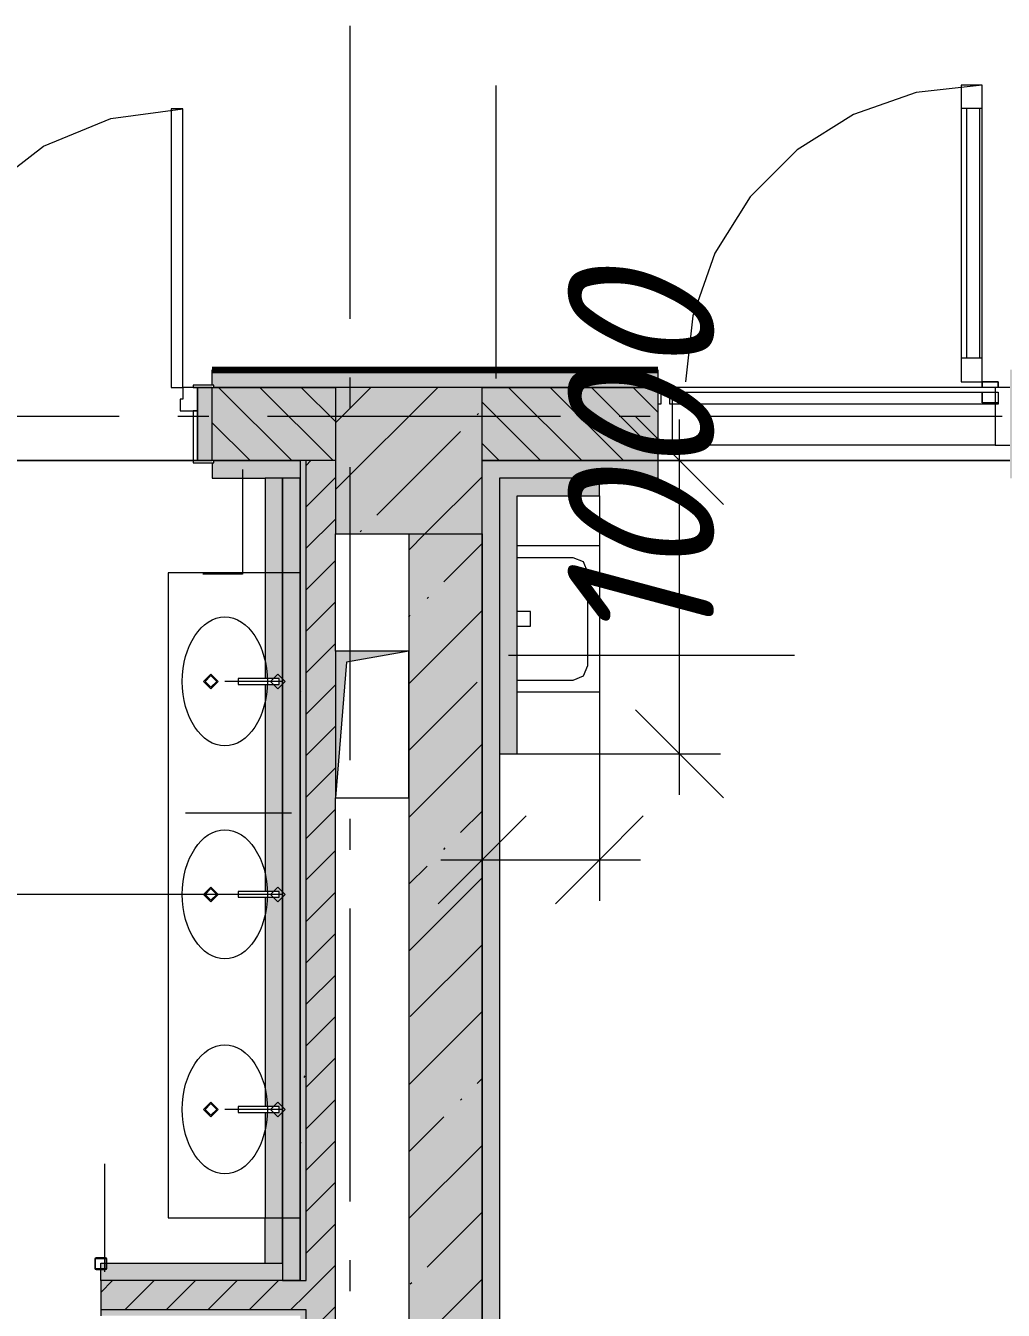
# Model space of a CAD drawing. Header units: millimetres. Extents: x -537608 to 253996, y -217170 to 186033.
# Drawn here: x -352568 to -349234, y -51449 to -47067 of the extents above; entities that cross this region are included whole.
import ezdxf

# ---------------------------------------------------------------- set-up
doc = ezdxf.new("R2010")
doc.units = ezdxf.units.MM
doc.layers.add('16) Лак 1.6м', color=160, linetype='Continuous', lineweight=90)
doc.layers.add('PDF _Геометрия', color=7, linetype='Continuous')
doc.layers.add('PDF _Текст', color=7, linetype='Continuous')
doc.layers.add('PDF _Сплошная заливка', color=7, linetype='Continuous', true_color=0xffffff)
doc.styles.add('PDF ISOCPEUR Italic', font='isocpeui.ttf')

msp = doc.modelspace()

# ---------------------------------------------------------------- hatches: boundary and pattern name
at = {"layer": 'PDF _Сплошная заливка', "true_color": 0xff7d7d, "transparency": 33554559}
h = msp.add_hatch(color=11, dxfattribs=at)
h.paths.add_polyline_path([(-327611.3638, -48300.6672), (-327458.362, -48300.6672), (-327458.362, -48240.6687), (-332323.2166, -48240.6687), (-332323.2166, -48300.6672), (-328111.3659, -48300.6672)], flags=0)
h.paths.add_polyline_path([(-335871.3629, -48300.6672), (-335668.3652, -48300.6672), (-335668.3652, -48240.6687), (-335871.3629, -48240.6687)], flags=0)
h.paths.add_polyline_path([(-334968.3622, -48300.6672), (-334083.2137, -48300.6672), (-334083.2137, -48240.6687), (-334968.3622, -48240.6687)], flags=0)
h.paths.add_polyline_path([(-340241.3696, -48300.6672), (-336571.3659, -48300.6672), (-336571.3659, -48240.6687), (-340241.3696, -48240.6687)], flags=0)
h.paths.add_polyline_path([(-343207.736, -48300.6672), (-342001.3667, -48300.6672), (-342001.3667, -48240.6687), (-349211.37, -48240.6687), (-349211.37, -48300.6672), (-344883.6905, -48300.6672)], flags=0)
h.paths.add_polyline_path([(-350411.3665, -48300.6672), (-350411.3665, -48240.6687), (-351931.3695, -48240.6687), (-351931.3695, -48292.669), (-351926.3661, -48292.669), (-351926.3661, -48300.6672), (-351011.3691, -48300.6672)], flags=0)
h.paths.add_polyline_path([(-353263.4714, -48300.6672), (-353086.3694, -48300.6672), (-353086.3694, -48292.669), (-353081.3659, -48292.669), (-353081.3659, -48240.6687), (-353861.3726, -48240.6687), (-353861.3726, -48292.669), (-353856.3692, -48292.669), (-353856.3692, -48300.6672)], flags=0)
h.paths.add_polyline_path([(-355016.3724, -48300.6672), (-355016.3724, -48292.669), (-355011.369, -48292.669), (-355011.369, -48240.6687), (-355846.0263, -48240.6687), (-355846.0263, -48300.6672), (-355511.3711, -48300.6672)], flags=0)
at = {"layer": 'PDF _Сплошная заливка', "transparency": 33554559}
h = msp.add_hatch(color=256, dxfattribs=at)
h.paths.add_polyline_path([(-346559.6449, -48550.6683), (-346111.3654, -48550.6683), (-346111.3654, -48300.6672), (-348611.3675, -48300.6672), (-348611.3675, -48550.6683), (-348235.5994, -48550.6683)], flags=0)
h.paths.add_polyline_path([(-350411.3665, -48550.6683), (-350411.3665, -48300.6672), (-351011.3691, -48300.6672), (-351011.3691, -48550.6683)], flags=0)
h.paths.add_polyline_path([(-351511.3712, -48550.6683), (-351511.3712, -48300.6672), (-351931.3695, -48300.6672), (-351931.3695, -48550.6683), (-351587.5169, -48550.6683)], flags=0)
h.paths.add_polyline_path([(-349111.3696, -48550.6683), (-349111.3696, -48300.6672), (-349211.37, -48300.6672), (-349211.37, -48550.6683)], flags=0)
h.paths.add_polyline_path([(-355777.4074, -48550.6683), (-355511.3711, -48546.7413), (-355511.3711, -48300.6672), (-356046.0272, -48300.6672), (-356046.0272, -48550.6683), (-356041.0323, -48550.6683)], flags=0)
h.paths.add_polyline_path([(-353861.3726, -48550.6683), (-353081.3659, -48550.6683), (-353081.3659, -48300.6672), (-353861.3726, -48300.6672)], flags=0)
h.paths.add_polyline_path([(-358146.0276, -48550.6683), (-357296.0325, -48550.6683), (-357296.0325, -48300.6672), (-358861.0323, -48300.6672), (-358861.0323, -48550.6683), (-358291.3347, -48550.6683)], flags=0)
h.paths.add_polyline_path([(-360111.3735, -48550.6683), (-360011.0286, -48550.6683), (-360011.0286, -48300.6672), (-360111.3735, -48300.6672)], flags=0)
at = {"layer": 'PDF _Сплошная заливка', "true_color": 0x2254ff, "transparency": 33554559}
h = msp.add_hatch(color=160, dxfattribs=at)
h.paths.add_polyline_path([(-351691.3668, -48610.669), (-351631.3683, -48610.669), (-351631.3683, -48550.6683), (-351926.3661, -48552.3346), (-351926.3661, -48558.6687), (-351931.3695, -48558.6687), (-351931.3695, -48610.669), (-351751.3654, -48610.669)], flags=0)
h.paths.add_polyline_path([(-353181.3663, -48610.669), (-353081.3659, -48610.669), (-353081.3659, -48558.6687), (-353086.3694, -48558.6687), (-353086.3694, -48550.6683), (-353181.3663, -48550.6683)], flags=0)
at = {"layer": 'PDF _Сплошная заливка', "transparency": 33554559}
h = msp.add_hatch(color=256, dxfattribs=at)
h.paths.add_polyline_path([(-351631.3683, -56050.668), (-351611.3717, -56050.668), (-351611.3717, -51448.0821), (-351631.3683, -51448.0821), (-351631.3683, -55992.5727)], flags=0)
h.paths.add_polyline_path([(-351611.3717, -51348.0816), (-351611.3717, -48550.6683), (-351631.3683, -48550.6683), (-351631.3683, -51348.0816)], flags=0)
for points in [[(-351511.3712, -56050.668), (-351511.3712, -48550.6683), (-351611.3717, -48550.6683), (-351611.3717, -56050.668), (-351587.5169, -56050.668)], [(-351261.3701, -55800.6713), (-351011.3691, -55800.6713), (-351011.3691, -48800.6672), (-351261.3701, -48800.6672), (-351261.3701, -55280.5864)]]:
    msp.add_hatch(color=256, dxfattribs=at).paths.add_polyline_path(points)
at = {"layer": 'PDF _Сплошная заливка', "true_color": 0xff7d7d, "transparency": 33554559}
h = msp.add_hatch(color=11, dxfattribs=at)
h.paths.add_polyline_path([(-349211.37, -48610.669), (-349111.3696, -48610.669), (-349111.3696, -48550.6683), (-349211.37, -48550.6683)], flags=0)
h.paths.add_polyline_path([(-350411.3665, -48610.669), (-350411.3665, -48550.6683), (-351011.3691, -48550.6683), (-351011.3691, -48610.669), (-350611.3674, -48610.669)], flags=0)
at = {"layer": 'PDF _Сплошная заливка', "true_color": 0x60b5fb, "transparency": 33554559}
h = msp.add_hatch(color=151, dxfattribs=at)
h.paths.add_polyline_path([(-351631.3683, -51348.0816), (-351631.3683, -51134.0004), (-351691.3668, -51134.0004), (-351691.3668, -51348.0816)], flags=0)
h.paths.add_polyline_path([(-351638.6194, -48933.9997), (-351631.3683, -48933.9997), (-351631.3683, -48610.669), (-351691.3668, -48610.669), (-351691.3668, -48933.9997)], flags=0)
at = {"layer": 'PDF _Сплошная заливка', "true_color": 0x72dde8, "transparency": 33554559}
msp.add_hatch(color=141, dxfattribs=at).paths.add_polyline_path([(-351751.3654, -51134.0004), (-351691.3668, -51134.0004), (-351691.3668, -48933.9997), (-351751.3654, -48933.9997), (-351751.3654, -49293.9995), (-351703.5784, -49293.9995), (-351703.5784, -49314.0005), (-351751.3654, -49314.0005), (-351751.3654, -50020.3676), (-351703.5784, -50020.3676), (-351703.5784, -50040.3685), (-351751.3654, -50040.3685), (-351751.3654, -50753.9997), (-351703.5784, -50753.9997), (-351703.5784, -50774.0006), (-351751.3654, -50774.0006), (-351751.3654, -51008.6856)])
at = {"layer": 'PDF _Сплошная заливка', "true_color": 0x7fc3fb, "transparency": 33554559}
msp.add_hatch(color=151, dxfattribs=at).paths.add_polyline_path([(-351691.3668, -51134.0004), (-351631.3683, -51134.0004), (-351631.3683, -48933.9997), (-351691.3668, -48933.9997), (-351691.3668, -51008.6856)])
at = {"layer": 'PDF _Сплошная заливка', "true_color": 0xe2e2e2, "transparency": 33554559}
msp.add_hatch(color=254, dxfattribs=at).paths.add_polyline_path([(-351511.3712, -49700.6689), (-351473.8668, -49238.169), (-351261.3701, -49200.6689), (-351511.3712, -49200.6689), (-351511.3712, -49584.7172)])

# ---------------------------------------------------------------- linework, layer by layer
at = {"layer": '16) Лак 1.6м'}
msp.add_line((-351931.3695, -48240.6687), (-350411.3665, -48240.6687), dxfattribs=at)
at = {"layer": 'PDF _Геометрия', "color": 253, "lineweight": 9, "true_color": 0xaaaaaa}
for p, q in [((-351461.371, -48066.8757), (-351461.371, -47066.8758)), ((-351461.371, -48372.7094), (-351461.371, -48266.8745)), ((-352249.3868, -48400.6676), (-353249.3911, -48400.6676)), ((-351943.5553, -48400.6676), (-352049.3859, -48400.6676)), ((-350743.5501, -48400.6676), (-351743.5544, -48400.6676)), ((-350437.7187, -48400.6676), (-350543.5493, -48400.6676)), ((-349237.7222, -48400.6676), (-350237.7178, -48400.6676)), ((-351461.371, -49572.7081), (-351461.371, -48572.7081)), ((-350891.372, -48840.6691), (-350611.3674, -48840.6691)), ((-350611.3674, -48840.6691), (-350611.3674, -49340.6691)), ((-350891.372, -48880.6688), (-350701.3695, -48880.6688)), ((-350701.3695, -48880.6688), (-350666.0093, -48895.3133)), ((-350666.0093, -48895.3133), (-350651.3693, -48930.669)), ((-351631.3683, -48933.9997), (-352081.3702, -48933.9997)), ((-352081.3702, -48933.9997), (-352081.3702, -51134.0004)), ((-351631.3683, -51134.0004), (-351631.3683, -48933.9997)), ((-350651.3693, -48930.669), (-350651.3693, -49250.6691)), ((-350846.3581, -49065.6679), (-350891.372, -49065.6679)), ((-350846.3581, -49115.6681), (-350846.3581, -49065.6679)), ((-350891.372, -49115.6681), (-350846.3581, -49115.6681)), ((-351261.3701, -49200.6689), (-351511.3712, -49200.6689)), ((-351511.3712, -49200.6689), (-351511.3712, -49700.6689)), ((-351261.3701, -49200.6689), (-351473.8668, -49238.169)), ((-351261.3701, -49700.6689), (-351261.3701, -49200.6689)), ((-351473.8668, -49238.169), (-351511.3712, -49700.6689)), ((-350651.3693, -49250.6691), (-350666.0093, -49286.0228)), ((-351935.8735, -49278.9998), (-351960.8736, -49303.9999)), ((-351935.8735, -49284.0012), (-351955.8702, -49303.9999)), ((-351910.8734, -49303.9999), (-351935.8735, -49278.9998)), ((-351915.8769, -49303.9999), (-351935.8735, -49284.0012)), ((-351703.5784, -49293.9995), (-351843.5721, -49293.9995)), ((-351843.5721, -49293.9995), (-351843.5721, -49314.0005)), ((-351707.6001, -49278.9998), (-351732.6002, -49303.9999)), ((-351682.6, -49303.9999), (-351707.6001, -49278.9998)), ((-351703.5784, -49314.0005), (-351703.5784, -49293.9995)), ((-350701.3695, -49300.6694), (-350891.372, -49300.6694)), ((-350666.0093, -49286.0228), (-350701.3695, -49300.6694)), ((-351960.8736, -49303.9999), (-351935.8735, -49329.0001)), ((-351955.8702, -49303.9999), (-351935.8735, -49324.0009)), ((-351935.8735, -49324.0009), (-351915.8769, -49303.9999)), ((-351935.8735, -49329.0001), (-351910.8734, -49303.9999)), ((-351693.5801, -49303.9999), (-351888.5774, -49303.9999)), ((-351843.5721, -49314.0005), (-351703.5784, -49314.0005)), ((-351732.6002, -49303.9999), (-351707.6001, -49329.0001)), ((-351707.6001, -49329.0001), (-351682.6, -49303.9999)), ((-350611.3674, -49340.6691), (-350891.372, -49340.6691)), ((-351511.3712, -49700.6689), (-351261.3701, -49700.6689)), ((-351461.371, -49878.5438), (-351461.371, -49772.7089)), ((-351935.8735, -50005.3657), (-351960.8736, -50030.3658)), ((-351960.8736, -50030.3658), (-351935.8735, -50055.366)), ((-351935.8735, -50010.3649), (-351955.8702, -50030.3658)), ((-351955.8702, -50030.3658), (-351935.8735, -50050.3668)), ((-351910.8734, -50030.3658), (-351935.8735, -50005.3657)), ((-351915.8769, -50030.3658), (-351935.8735, -50010.3649)), ((-351935.8735, -50050.3668), (-351915.8769, -50030.3658)), ((-351935.8735, -50055.366), (-351910.8734, -50030.3658)), ((-351693.5801, -50030.3658), (-351888.5774, -50030.3658)), ((-351703.5784, -50020.3676), (-351843.5721, -50020.3676)), ((-351843.5721, -50020.3676), (-351843.5721, -50040.3685)), ((-351843.5721, -50040.3685), (-351703.5784, -50040.3685)), ((-351707.6001, -50005.3657), (-351732.6002, -50030.3658)), ((-351732.6002, -50030.3658), (-351707.6001, -50055.366)), ((-351682.6, -50030.3658), (-351707.6001, -50005.3657)), ((-351707.6001, -50055.366), (-351682.6, -50030.3658)), ((-351703.5784, -50040.3685), (-351703.5784, -50020.3676)), ((-351461.371, -51078.5403), (-351461.371, -50078.5404)), ((-351935.8735, -50739.0022), (-351960.8736, -50764.0023)), ((-351935.8735, -50744.0014), (-351955.8702, -50764.0023)), ((-351910.8734, -50764.0023), (-351935.8735, -50739.0022)), ((-351915.8769, -50764.0023), (-351935.8735, -50744.0014)), ((-351707.6001, -50739.0022), (-351732.6002, -50764.0023)), ((-351682.6, -50764.0023), (-351707.6001, -50739.0022)), ((-351960.8736, -50764.0023), (-351935.8735, -50789.0024)), ((-351955.8702, -50764.0023), (-351935.8735, -50783.999)), ((-351935.8735, -50783.999), (-351915.8769, -50764.0023)), ((-351935.8735, -50789.0024), (-351910.8734, -50764.0023)), ((-351693.5801, -50764.0023), (-351888.5774, -50764.0023)), ((-351703.5784, -50753.9997), (-351843.5721, -50753.9997)), ((-351843.5721, -50753.9997), (-351843.5721, -50774.0006)), ((-351843.5721, -50774.0006), (-351703.5784, -50774.0006)), ((-351732.6002, -50764.0023), (-351707.6001, -50789.0024)), ((-351707.6001, -50789.0024), (-351682.6, -50764.0023)), ((-351703.5784, -50774.0006), (-351703.5784, -50753.9997)), ((-352081.3702, -51134.0004), (-351631.3683, -51134.0004)), ((-351461.371, -51384.3761), (-351461.371, -51278.5412))]:
    msp.add_line(p, q, dxfattribs=at)
at = {"layer": 'PDF _Геометрия', "lineweight": 9}
for p, q in [((-350963.7543, -48270.668), (-350963.7543, -47270.668)), ((-349305.368, -47269.6668), (-349530.5584, -47295.0415)), ((-349305.368, -47269.6668), (-349377.3714, -47269.6668)), ((-349377.3714, -47269.6668), (-349377.3714, -48281.6674)), ((-349305.368, -47269.6668), (-349377.3714, -47269.6668)), ((-349377.3714, -47269.6668), (-349377.3714, -48281.6674)), ((-349305.368, -48281.6674), (-349305.368, -47269.6668)), ((-349305.368, -48281.6674), (-349305.368, -47269.6668)), ((-349305.368, -48281.6674), (-349305.368, -47269.6668)), ((-349530.5584, -47295.0415), (-349744.4587, -47369.8869)), ((-352277.246, -47383.0392), (-352031.37, -47350.6674)), ((-352031.37, -47350.6674), (-352071.3719, -47350.6674)), ((-352071.3719, -47350.6674), (-352071.3719, -48300.6672)), ((-352031.37, -48300.6672), (-352031.37, -47350.6674)), ((-349744.4587, -47369.8869), (-349936.3387, -47490.4545)), ((-349305.368, -47349.6685), (-349377.3714, -47349.6685)), ((-349359.3727, -47349.6685), (-349359.3727, -48201.6679)), ((-349315.3663, -47349.6685), (-349315.3663, -48201.6679)), ((-352506.372, -47477.9437), (-352277.246, -47383.0392)), ((-352703.1176, -47628.9174), (-352506.372, -47477.9437)), ((-349936.3387, -47490.4545), (-350096.5787, -47650.6967)), ((-350096.5787, -47650.6967), (-350217.1528, -47842.5766)), ((-350217.1528, -47842.5766), (-350291.9981, -48056.4769)), ((-350291.9981, -48056.4769), (-350317.3686, -48281.6674)), ((-349305.368, -48201.6679), (-349377.3714, -48201.6679)), ((-351931.3695, -48292.669), (-351931.3695, -48240.6687)), ((-350411.3665, -48240.6687), (-350411.3665, -48300.6672)), ((-351926.3661, -48292.669), (-351996.3716, -48292.669)), ((-351996.3716, -48292.669), (-351996.3716, -48300.6672)), ((-351926.3661, -48300.6672), (-351926.3661, -48292.669)), ((-349377.3714, -48281.6674), (-349305.368, -48281.6674)), ((-349377.3714, -48281.6674), (-349305.368, -48281.6674)), ((-349305.368, -48281.6674), (-349305.368, -48300.6672)), ((-349305.368, -48300.6672), (-349305.368, -48281.6674)), ((-349305.368, -48281.6674), (-349251.3719, -48281.6674)), ((-349251.3719, -48281.6674), (-349305.368, -48281.6674)), ((-349251.3719, -48281.6674), (-349251.3719, -48300.6672)), ((-349251.3719, -48300.6672), (-349251.3719, -48281.6674)), ((-352071.3719, -48300.6672), (-352031.37, -48300.6672)), ((-352031.37, -48300.6672), (-352031.37, -48340.6691)), ((-351981.3698, -48300.6672), (-352031.37, -48300.6672)), ((-351981.3698, -48300.6672), (-351996.3716, -48300.6672)), ((-351996.3716, -48300.6672), (-351996.3716, -48301.6683)), ((-351996.3716, -48300.6672), (-351926.3661, -48300.6672)), ((-351996.3716, -48301.6683), (-351981.3698, -48301.6683)), ((-351981.3698, -48380.6688), (-351981.3698, -48300.6672)), ((-351931.3695, -48300.6672), (-351981.3698, -48300.6672)), ((-351981.3698, -48300.6672), (-351981.3698, -48550.6683)), ((-351981.3698, -48301.6683), (-351981.3698, -48300.6672)), ((-351931.3695, -48550.6683), (-351931.3695, -48300.6672)), ((-351511.3712, -48300.6672), (-351926.3661, -48300.6672)), ((-351926.3661, -48300.6672), (-351511.3712, -48300.6672)), ((-351660.5795, -48550.6683), (-351910.5807, -48300.6672)), ((-351519.1563, -48550.6683), (-351769.1574, -48300.6672)), ((-351511.3712, -48417.0344), (-351627.7341, -48300.6672)), ((-351511.3712, -48649.4544), (-351162.584, -48300.6672)), ((-351511.3712, -48421.3553), (-351390.6852, -48300.6672)), ((-351011.3691, -48300.6672), (-351511.3712, -48300.6672)), ((-351511.3712, -48300.6672), (-351511.3712, -48800.6672)), ((-351011.3691, -48800.6672), (-351011.3691, -48300.6672)), ((-350411.3665, -48300.6672), (-351011.3691, -48300.6672)), ((-351011.3691, -48300.6672), (-350411.3665, -48300.6672)), ((-350670.6253, -48550.6683), (-350920.6264, -48300.6672)), ((-350529.2106, -48550.6683), (-350779.2117, -48300.6672)), ((-350411.3665, -48527.0848), (-350637.7884, -48300.6672)), ((-350411.3665, -48385.6637), (-350496.3652, -48300.6672)), ((-350361.3663, -48300.6672), (-350411.3665, -48300.6672)), ((-350411.3665, -48300.6672), (-350411.3665, -48317.6691)), ((-350411.3665, -48300.6672), (-350411.3665, -48550.6683)), ((-350411.3665, -48317.6691), (-350401.3682, -48317.6691)), ((-350401.3682, -48317.6691), (-350401.3682, -48357.6688)), ((-350371.3733, -48317.6691), (-350361.3663, -48317.6691)), ((-350371.3733, -48357.6688), (-350371.3733, -48317.6691)), ((-349261.3702, -48300.6672), (-350361.3663, -48300.6672)), ((-350361.3663, -48317.6691), (-350361.3663, -48300.6672)), ((-350361.3663, -48357.6688), (-350361.3663, -48317.6691)), ((-350361.3663, -48317.6691), (-349261.3702, -48317.6691)), ((-349305.368, -48353.6686), (-349305.368, -48317.6691)), ((-349305.368, -48317.6691), (-349305.368, -48353.6686)), ((-349211.37, -48300.6672), (-349261.3702, -48300.6672)), ((-349261.3702, -48300.6672), (-349261.3702, -48317.6691)), ((-349261.3702, -48317.6691), (-349261.3702, -48357.6688)), ((-349261.3702, -48317.6691), (-349251.3719, -48317.6691)), ((-349251.3719, -48317.6691), (-349251.3719, -48357.6688)), ((-352031.37, -48340.6691), (-352041.3683, -48340.6691)), ((-352041.3683, -48340.6691), (-352041.3683, -48380.6688)), ((-352041.3683, -48380.6688), (-351981.3698, -48380.6688)), ((-351981.3698, -48380.6688), (-351996.3716, -48380.6688)), ((-351996.3716, -48380.6688), (-351996.3716, -48550.6683)), ((-351981.3698, -48550.6683), (-351981.3698, -48380.6688)), ((-350812.0486, -48550.6683), (-351011.3691, -48351.3499)), ((-350401.3682, -48357.6688), (-350411.3665, -48357.6688)), ((-350411.3665, -48357.6688), (-350411.3665, -48497.669)), ((-350361.3663, -48357.6688), (-350371.3733, -48357.6688)), ((-349261.3702, -48357.6688), (-350361.3663, -48357.6688)), ((-350361.3663, -48497.669), (-350361.3663, -48357.6688)), ((-349251.3719, -48353.6686), (-349305.368, -48353.6686)), ((-349305.368, -48353.6686), (-349251.3719, -48353.6686)), ((-349251.3719, -48357.6688), (-349261.3702, -48357.6688)), ((-349261.3702, -48357.6688), (-349261.3702, -48497.669)), ((-351802.0028, -48550.6683), (-351931.3695, -48421.2994)), ((-351027.9382, -48394.1248), (-351023.2018, -48389.3819)), ((-350337.7957, -49690.6684), (-350337.7957, -48410.6681)), ((-351370.0858, -48736.2724), (-351084.9657, -48451.148)), ((-350953.4718, -48550.6683), (-351011.3691, -48492.771)), ((-350411.3665, -48497.669), (-350361.3663, -48497.669)), ((-349261.3702, -48497.669), (-350361.3663, -48497.669)), ((-349261.3702, -48497.669), (-349211.37, -48497.669)), ((-351996.3716, -48550.6683), (-351981.3698, -48550.6683)), ((-351926.3661, -48550.6683), (-351996.3716, -48550.6683)), ((-351996.3716, -48550.6683), (-351996.3716, -48558.6687)), ((-351981.3698, -48550.6683), (-351931.3695, -48550.6683)), ((-351926.3661, -48558.6687), (-351926.3661, -48550.6683)), ((-351631.3683, -48550.6683), (-351926.3661, -48550.6683)), ((-351926.3661, -48550.6683), (-351631.3683, -48550.6683)), ((-351611.3717, -48550.6683), (-351631.3683, -48550.6683)), ((-351631.3683, -48550.6683), (-351631.3683, -48610.669)), ((-351631.3683, -48550.6683), (-351631.3683, -48610.669)), ((-351611.3717, -48566.992), (-351595.0436, -48550.6683)), ((-351611.3717, -51348.0816), (-351611.3717, -48550.6683)), ((-351511.3712, -48550.6683), (-351611.3717, -48550.6683)), ((-351011.3691, -48550.6683), (-350411.3665, -48550.6683)), ((-350411.3665, -48550.6683), (-351011.3691, -48550.6683)), ((-350549.9306, -48550.6683), (-350337.7957, -48550.6683)), ((-350411.3665, -48550.6683), (-350411.3665, -48610.669)), ((-350337.7957, -48550.6683), (-350197.7934, -48550.6683)), ((-351996.3716, -48558.6687), (-351926.3661, -48558.6687)), ((-351931.3695, -48558.6687), (-351931.3695, -48610.669)), ((-351827.8986, -48580.6676), (-351827.8986, -48937.7049)), ((-351931.3695, -48610.669), (-351751.3654, -48610.669)), ((-351691.3668, -48610.669), (-351751.3654, -48610.669)), ((-351751.3654, -48610.669), (-351751.3654, -48933.9997)), ((-351631.3683, -48610.669), (-351691.3668, -48610.669)), ((-351691.3668, -48610.669), (-351691.3668, -48933.9997)), ((-351691.3668, -48933.9997), (-351691.3668, -48610.669)), ((-351631.3683, -48610.669), (-351631.3683, -48933.9997)), ((-351631.3683, -48933.9997), (-351631.3683, -48610.669)), ((-351611.3717, -48708.4131), (-351511.3712, -48608.4127)), ((-351206.3837, -48800.6672), (-351011.3691, -48605.6505)), ((-350891.372, -48610.669), (-350951.3705, -48610.669)), ((-350951.3705, -48610.669), (-350951.3705, -55990.6695)), ((-350951.3705, -48610.669), (-350951.3705, -49550.6682)), ((-350611.3674, -48610.669), (-350891.372, -48610.669)), ((-350611.3674, -48610.669), (-350891.372, -48610.669)), ((-350411.3665, -48610.669), (-350611.3674, -48610.669)), ((-350611.3674, -48670.6675), (-350611.3674, -48610.669)), ((-350891.372, -49550.6682), (-350891.372, -48670.6675)), ((-350891.372, -48670.6675), (-350611.3674, -48670.6675)), ((-350611.3674, -48670.6675), (-350611.3674, -49912.9481)), ((-351611.3717, -48849.8342), (-351511.3712, -48749.8338)), ((-351511.3712, -49200.6689), (-351511.3712, -48800.6672)), ((-351511.3712, -48800.6672), (-351011.3691, -48800.6672)), ((-351427.1132, -48793.2977), (-351422.3767, -48788.5546)), ((-351261.3701, -48855.6515), (-351206.3837, -48800.6672)), ((-351261.3701, -48800.6672), (-351261.3701, -55800.6713)), ((-351011.3691, -55800.6713), (-351011.3691, -48800.6672)), ((-351011.3691, -48800.6672), (-351011.3691, -55800.6713)), ((-351141.9931, -48964.3714), (-351011.3691, -48833.7495)), ((-351611.3717, -48991.2553), (-351511.3712, -48891.2549)), ((-351827.8986, -48937.7049), (-351963.7155, -48937.7049)), ((-351611.3717, -49132.6765), (-351511.3712, -49032.676)), ((-351199.012, -49021.3945), (-351194.2755, -49016.6537)), ((-351261.3701, -49311.8475), (-351011.3691, -49061.8485)), ((-351261.3701, -49083.7484), (-351256.0395, -49078.4198)), ((-351611.3717, -49274.0976), (-351511.3712, -49174.0993)), ((-350921.367, -49214.5103), (-349946.0356, -49214.5103)), ((-351611.3717, -49415.5208), (-351511.3712, -49315.5204)), ((-351261.3701, -49539.9465), (-351027.9382, -49306.5189)), ((-351611.3717, -49556.942), (-351511.3712, -49456.9415)), ((-351261.3701, -49768.0456), (-351011.3691, -49518.0446)), ((-350951.3705, -49550.6682), (-350891.372, -49550.6682)), ((-350891.372, -49550.6682), (-350337.7957, -49550.6682)), ((-350337.7957, -49550.6682), (-350197.7934, -49550.6682)), ((-351611.3717, -49698.3631), (-351511.3712, -49598.3626)), ((-351611.3717, -49839.782), (-351511.3712, -49739.7837)), ((-351511.3712, -55800.6713), (-351511.3712, -49700.6689)), ((-351011.3691, -49700.8132), (-351011.3691, -49912.9481)), ((-351661.3719, -49753.5024), (-352022.9132, -49753.5024)), ((-351084.9657, -49819.7402), (-351011.3691, -49746.1436)), ((-351141.9931, -49876.7655), (-351137.248, -49872.0247)), ((-351611.3717, -49981.2053), (-351511.3712, -49881.2049)), ((-351151.3714, -49912.9481), (-350471.3651, -49912.9481)), ((-351011.3691, -49912.9481), (-351011.3691, -50052.9461)), ((-350611.3674, -49912.9481), (-350611.3674, -50052.9461)), ((-351261.3701, -49996.1425), (-351199.012, -49933.7886)), ((-351261.3701, -50224.2437), (-351011.3691, -49974.2426)), ((-351721.3704, -50030.8783), (-352757.372, -50030.8783)), ((-351611.3717, -50122.6286), (-351511.3712, -50022.6281)), ((-351611.3717, -50264.0475), (-351511.3712, -50164.0471)), ((-351256.0395, -50447.0099), (-351011.3691, -50202.3396)), ((-351611.3717, -50405.4708), (-351511.3712, -50305.4704)), ((-351261.3701, -50680.4375), (-351011.3691, -50430.4408)), ((-351611.3717, -50546.8898), (-351511.3712, -50446.8893)), ((-351611.3717, -50688.313), (-351511.3712, -50588.3126)), ((-351027.9382, -50675.1112), (-351011.3691, -50658.5377)), ((-351611.3717, -50829.732), (-351511.3712, -50729.7359)), ((-351084.9657, -50732.1343), (-351080.2292, -50727.3934)), ((-351261.3701, -50908.5387), (-351141.9931, -50789.1575)), ((-351611.3717, -50971.1553), (-351511.3712, -50871.1548)), ((-351261.3701, -51136.6357), (-351011.3691, -50886.6346)), ((-352297.7422, -51318.0823), (-352297.7422, -50950.1898)), ((-351611.3717, -51112.5785), (-351511.3712, -51012.5781)), ((-351751.3654, -51288.0788), (-351751.3654, -51134.0004)), ((-351691.3668, -51288.0788), (-351691.3668, -51134.0004)), ((-351691.3668, -51134.0004), (-351691.3668, -51288.0788)), ((-351631.3683, -51348.0816), (-351631.3683, -51134.0004)), ((-351631.3683, -51134.0004), (-351631.3683, -51348.0816)), ((-351199.012, -51302.383), (-351011.3691, -51114.7358)), ((-351611.3717, -51253.9975), (-351511.3712, -51153.9971)), ((-352330.2001, -51271.3676), (-352331.3713, -51274.1965)), ((-352331.3713, -51274.1965), (-352331.3713, -51306.1937)), ((-352327.3668, -51270.1963), (-352330.2001, -51271.3676)), ((-352329.3733, -51274.1965), (-352328.7877, -51272.7799)), ((-352329.3733, -51306.1937), (-352329.3733, -51274.1965)), ((-352328.7877, -51272.7799), (-352327.3668, -51272.1943)), ((-352295.3739, -51270.1963), (-352327.3668, -51270.1963)), ((-352327.3668, -51272.1943), (-352295.3739, -51272.1943)), ((-352292.5406, -51271.3676), (-352295.3739, -51270.1963)), ((-352295.3739, -51272.1943), (-352293.9529, -51272.7799)), ((-352293.9529, -51272.7799), (-352293.3673, -51274.1965)), ((-352293.3673, -51274.1965), (-352293.3673, -51306.1937)), ((-352291.3694, -51274.1965), (-352292.5406, -51271.3676)), ((-352291.3694, -51306.1937), (-352291.3694, -51274.1965)), ((-352331.3713, -51306.1937), (-352330.2001, -51309.0227)), ((-352330.2001, -51309.0227), (-352327.3668, -51310.194)), ((-352328.7877, -51307.6104), (-352329.3733, -51306.1937)), ((-352327.3668, -51308.196), (-352328.7877, -51307.6104)), ((-352295.3739, -51308.196), (-352327.3668, -51308.196)), ((-352327.3668, -51310.194), (-352295.3739, -51310.194)), ((-352311.366, -51348.0816), (-352311.366, -51288.0788)), ((-352311.366, -51288.0788), (-351751.3654, -51288.0788)), ((-352293.9529, -51307.6104), (-352295.3739, -51308.196)), ((-352295.3739, -51310.194), (-352292.5406, -51309.0227)), ((-352293.3673, -51306.1937), (-352293.9529, -51307.6104)), ((-352292.5406, -51309.0227), (-352291.3694, -51306.1937)), ((-351751.3654, -51288.0788), (-351691.3668, -51288.0788)), ((-351691.3668, -51288.0788), (-351691.3668, -51348.0816)), ((-351611.3717, -51395.4208), (-351511.3712, -51295.4204)), ((-352311.366, -51388.3118), (-352271.1402, -51348.0816)), ((-351631.3683, -51348.0816), (-352311.366, -51348.0816)), ((-352311.366, -51348.0816), (-352311.366, -51448.0821)), ((-351691.3668, -51348.0816), (-352311.366, -51348.0816)), ((-352229.7174, -51448.0821), (-352129.717, -51348.0816)), ((-352088.2941, -51448.0821), (-351988.2937, -51348.0816)), ((-351946.8708, -51448.0821), (-351846.8704, -51348.0816)), ((-351805.4562, -51448.0821), (-351705.4558, -51348.0816)), ((-351691.3668, -51348.0816), (-351631.3683, -51348.0816)), ((-351631.3683, -51348.0816), (-351611.3717, -51348.0816)), ((-351261.3701, -51592.8338), (-351011.3691, -51342.8327)), ((-351256.0395, -51359.4062), (-351251.3029, -51354.6654)), ((-351664.0329, -51448.0821), (-351611.3717, -51395.4208)), ((-352311.366, -51448.0821), (-352311.366, -51468.0787)), ((-351631.3683, -51448.0821), (-352311.366, -51448.0821)), ((-351611.3717, -51448.0821), (-351631.3683, -51448.0821)), ((-351611.3717, -51536.8397), (-351511.3712, -51436.8393)), ((-351611.3717, -56050.668), (-351611.3717, -51448.0821))]:
    msp.add_line(p, q, dxfattribs=at)
at = {"layer": 'PDF _Геометрия', "lineweight": 20}
for p, q in [((-350487.7964, -48400.6676), (-350337.7957, -48550.6683)), ((-350337.7957, -48550.6683), (-350187.7951, -48700.6689)), ((-350487.7964, -49400.6676), (-350337.7957, -49550.6682)), ((-350337.7957, -49550.6682), (-350187.7951, -49700.6689)), ((-350861.3684, -49762.9453), (-351011.3691, -49912.9481)), ((-350461.3667, -49762.9453), (-350611.3674, -49912.9481)), ((-351011.3691, -49912.9481), (-351161.3698, -50062.9443)), ((-350611.3674, -49912.9481), (-350761.368, -50062.9443))]:
    msp.add_line(p, q, dxfattribs=at)
at = {"layer": 'PDF _Геометрия', "color": 9, "lineweight": 9, "true_color": 0xc0c0c0}
for p, q in [((-351996.3716, -48550.6683), (-353016.3725, -48550.6683)), ((-353016.3725, -48550.6683), (-351996.3716, -48550.6683)), ((-349211.37, -48550.6683), (-350411.3665, -48550.6683)), ((-350411.3665, -48550.6683), (-349211.37, -48550.6683))]:
    msp.add_line(p, q, dxfattribs=at)
at = {"layer": 'PDF _Геометрия', "color": 250, "lineweight": 9, "true_color": 0x333333}
for p, q in [((-351751.3654, -48933.9997), (-351751.3654, -49293.9995)), ((-351691.3668, -48933.9997), (-351691.3668, -51134.0004)), ((-351691.3668, -51134.0004), (-351691.3668, -48933.9997)), ((-351631.3683, -48933.9997), (-351631.3683, -51134.0004)), ((-351631.3683, -51134.0004), (-351631.3683, -48933.9997)), ((-351751.3654, -49314.0005), (-351751.3654, -50020.3676)), ((-351751.3654, -50040.3685), (-351751.3654, -50753.9997)), ((-351751.3654, -50774.0006), (-351751.3654, -51134.0004))]:
    msp.add_line(p, q, dxfattribs=at)
at = {"layer": 'PDF _Геометрия', "color": 8, "lineweight": 9, "true_color": 0x787878}
for p, q in [((-351629.0861, -49340.5916), (-351631.3683, -49336.6323)), ((-351616.1857, -50649.28), (-351619.5356, -50655.0887)), ((-351629.8009, -50876.0593), (-351631.3683, -50878.7763)), ((-351611.3717, -51200.0746), (-351611.5267, -51199.7947))]:
    msp.add_line(p, q, dxfattribs=at)
at = {"layer": 'PDF _Геометрия', "color": 253, "lineweight": 9, "true_color": 0xaaaaaa}
for centre, major_axis, ratio, start_param, end_param in [((-351888.5735, -49303.9999), (0.0014, 220.004), 0.659087401, 3.141575483, 9.42476079), ((-351888.5735, -50030.3669), (0.0014, 220.0053), 0.659085217, 3.141575479, 9.424760786), ((-351888.5731, -50764.0001), (0, 220.0026), 0.659091557, 3.141562495, 9.424747802)]:
    msp.add_ellipse(centre, major_axis=major_axis, ratio=ratio, start_param=start_param, end_param=end_param, dxfattribs=at)
at = {"layer": 'PDF _Сплошная заливка', "color": 7, "lineweight": 35, "true_color": 0xf4f4f4, "transparency": 33554559}
msp.add_solid([(-351931.3695, -48550.6683), (-351931.3695, -48300.6672), (-351981.3698, -48550.6683), (-351981.3698, -48300.6672)], dxfattribs=at)
at = {"layer": 'PDF _Сплошная заливка', "lineweight": 35, "transparency": 33554559}
for points in [[(-351011.3691, -48800.6672), (-351011.3691, -48300.6672), (-351511.3712, -48800.6672), (-351511.3712, -48300.6672)], [(-352311.366, -51448.0821), (-351611.3717, -51448.0821), (-352311.366, -51348.0816), (-351611.3717, -51348.0816)], [(-351631.3683, -51468.0787), (-351631.3683, -51448.0821), (-352311.366, -51468.0787), (-352311.366, -51448.0821)]]:
    msp.add_solid(points, dxfattribs=at)
at = {"layer": 'PDF _Сплошная заливка', "color": 133, "lineweight": 35, "true_color": 0x4fd5e3, "transparency": 33554559}
for points in [[(-351691.3668, -48933.9997), (-351691.3668, -48610.669), (-351751.3654, -48933.9997), (-351751.3654, -48610.669)], [(-351751.3654, -51288.0788), (-351691.3668, -51288.0788), (-351751.3654, -51134.0004), (-351691.3668, -51134.0004)]]:
    msp.add_solid(points, dxfattribs=at)
at = {"layer": 'PDF _Сплошная заливка', "color": 11, "lineweight": 35, "true_color": 0xff7d7d, "transparency": 33554559}
msp.add_solid([(-350951.3705, -55990.6695), (-350951.3705, -48610.669), (-351010.9213, -55990.6695), (-351011.3691, -48610.669)], dxfattribs=at)
at = {"layer": 'PDF _Сплошная заливка', "color": 63, "lineweight": 35, "true_color": 0xbce362, "transparency": 33554559}
for points in [[(-350891.372, -49550.6682), (-350891.372, -48610.669), (-350951.3705, -49550.6682), (-350951.3705, -48610.669)], [(-350611.3674, -48670.6675), (-350611.3674, -48610.669), (-350891.372, -48670.6675), (-350891.372, -48610.669)]]:
    msp.add_solid(points, dxfattribs=at)
at = {"layer": 'PDF _Сплошная заливка', "color": 160, "lineweight": 35, "true_color": 0x2254ff, "transparency": 33554559}
msp.add_solid([(-352311.366, -51348.0816), (-351691.3668, -51348.0816), (-352311.366, -51288.0788), (-351691.3668, -51288.0788)], dxfattribs=at)

# ---------------------------------------------------------------- texts
at = {"layer": 'PDF _Текст', "insert": (-350469.3154, -49214.239), "char_height": 500, "attachment_point": 4, "rotation": 90, "style": 'PDF ISOCPEUR Italic'}
msp.add_mtext('1000', dxfattribs=at)

doc.saveas('drawing.dxf')
